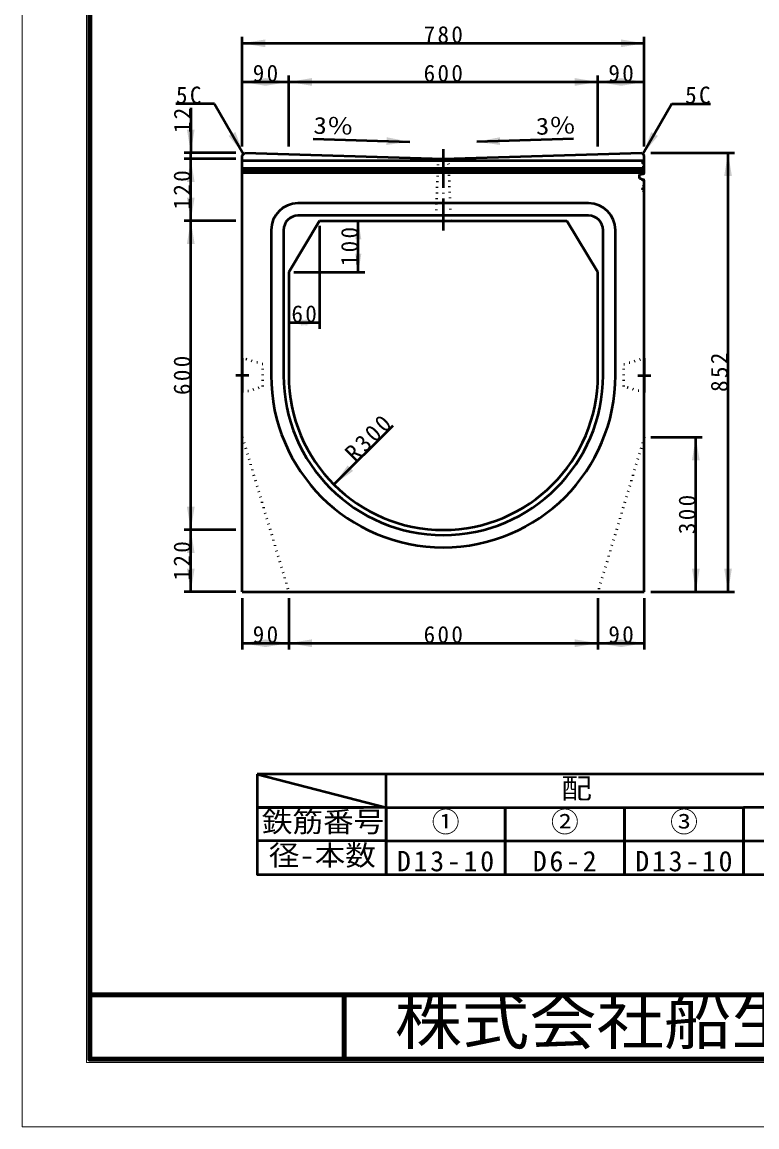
# Model space of a CAD drawing. Units: millimetres, scale not verified. Extents: x -2102 to 2102, y -1485 to 1485.
# Drawn here: x -2102 to -962, y -1485 to 231 of the extents above; entities that cross this region are included whole.
import ezdxf
from ezdxf.enums import TextEntityAlignment as Align

# ---------------------------------------------------------------- set-up
doc = ezdxf.new("R2010")
doc.units = ezdxf.units.MM
doc.header["$LTSCALE"] = 5
doc.header["$PDMODE"] = 32
doc.header["$PDSIZE"] = 2.5
doc.linetypes.add('DOTTED', pattern=[1.75, 0.25, -1.5])
doc.linetypes.add('LONG_DASHED_DOTTED', pattern=[15.25, 12, -1.5, 0.25, -1.5])
doc.layers.add('0-0_V-nasSTD', color=7, linetype='Continuous', lineweight=35)
doc.layers.add('0-2_0', color=7, linetype='Continuous', lineweight=35)
doc.styles.add('ＭＳ ゴシック', font='')
doc.styles.get('ＭＳ ゴシック').set_extended_font_data('MS Gothic')

msp = doc.modelspace()

# ---------------------------------------------------------------- linework, layer by layer
at = {"layer": '0-0_V-nasSTD', "lineweight": 50}
for p, q in [((-1737.5, -937), (-1537.5, -989)), ((-1352.5, -937), (-1537.5, -937)), ((-1167.5, -937), (-1352.5, -937)), ((-982.5, -937), (-1167.5, -937)), ((-797.5, -937), (-982.5, -937)), ((-1737.5, -989), (-1737.5, -1041)), ((-1537.5, -989), (-1352.5, -989)), ((-1352.5, -989), (-1167.5, -989)), ((-1167.5, -989), (-982.5, -989))]:
    msp.add_line(p, q, dxfattribs=at)
at = {"layer": '0-0_V-nasSTD', "lineweight": 100}
msp.add_line((-1602.5, -1280), (-1602.5, -1380), dxfattribs=at)
at = {"layer": '0-0_V-nasSTD', "lineweight": 18}
for points in [[(-2102.5, -1485), (-2102.5, 1485), (2102.5, 1485), (2102.5, -1485)], [(-2002.5, -1385), (-2002.5, 1385), (2002.5, 1385), (2002.5, -1385)]]:
    msp.add_lwpolyline(points, close=True, dxfattribs=at)
at = {"layer": '0-0_V-nasSTD', "lineweight": 100}
msp.add_lwpolyline([(-1997.5, 1380), (-1997.5, -1380), (1997.5, -1380), (1997.5, 1380)], close=True, dxfattribs=at)
at = {"layer": '0-0_V-nasSTD', "lineweight": 50}
for points in [[(-1737.5, -937), (-1737.5, -989), (-1572.5, -989)], [(-1537.5, -989), (-1537.5, -937), (-1737.5, -937)], [(-1537.5, -1041), (-1537.5, -989), (-1737.5, -989)], [(-1537.5, -989), (-1537.5, -1041), (-1352.5, -1041), (-1352.5, -989), (-1352.5, -1041), (-1167.5, -1041), (-1167.5, -989), (-1167.5, -1041), (-982.5, -1041), (-982.5, -989), (-982.5, -1041)], [(-982.5, -1041), (-797.5, -1041), (-797.5, -989), (-982.5, -989)], [(-1537.5, -1041), (-1537.5, -1093), (-1352.5, -1093), (-1352.5, -1041), (-1352.5, -1093), (-1167.5, -1093), (-1167.5, -1041), (-1167.5, -1093), (-982.5, -1093), (-982.5, -1041), (-982.5, -1093)], [(-982.5, -1093), (-797.5, -1093), (-797.5, -1041)]]:
    msp.add_lwpolyline(points, dxfattribs=at)
msp.add_lwpolyline([(-1737.5, -1041), (-1737.5, -1093), (-1537.5, -1093), (-1537.5, -1041)], close=True, dxfattribs=at)
at = {"layer": '0-0_V-nasSTD'}
for points in [[(-1760.671, 197.702), (-1724.671, 191.702), (-1724.671, 203.702)], [(-1172.671, 191.702), (-1172.671, 203.702), (-1136.671, 197.702)], [(-1760.671, 137.702), (-1724.671, 131.702), (-1724.671, 143.702)], [(-1724.671, 131.702), (-1724.671, 143.702), (-1688.671, 137.702)], [(-1688.671, 137.702), (-1652.671, 131.702), (-1652.671, 143.702)], [(-1244.671, 131.702), (-1244.671, 143.702), (-1208.671, 137.702)], [(-1208.671, 137.702), (-1172.671, 131.702), (-1172.671, 143.702)], [(-1172.671, 131.702), (-1172.671, 143.702), (-1136.671, 137.702)], [(-1846.671, 63.702), (-1840.671, 27.702), (-1834.671, 63.702)], [(-1781.868, 53.879), (-1771.475, 59.879), (-1758.671, 25.702)], [(-1536.911, 39.862), (-1536.537, 51.856), (-1500.741, 44.738)], [(-1396.602, 44.738), (-1360.806, 51.856), (-1360.432, 39.862)], [(-1138.671, 25.702), (-1125.868, 59.879), (-1115.475, 53.879)], [(-1846.671, -17.898), (-1840.671, 18.102), (-1834.671, -17.898)], [(-1012.671, -8.298), (-1006.671, 27.702), (-1000.671, -8.298)], [(-1846.671, -41.898), (-1840.671, -77.898), (-1834.671, -41.898)], [(-1846.671, -113.898), (-1840.671, -77.898), (-1834.671, -113.898)], [(-1585.471, -106.698), (-1580.671, -77.898), (-1575.871, -106.698)], [(-1585.471, -129.098), (-1580.671, -157.898), (-1575.871, -129.098)], [(-1688.671, -235.898), (-1659.871, -240.698), (-1659.871, -231.098)], [(-1669.471, -240.698), (-1669.471, -231.098), (-1640.671, -235.898)], [(-1062.671, -449.898), (-1056.671, -413.898), (-1050.671, -449.898)], [(-1618.377, -487.603), (-1597.164, -457.905), (-1588.679, -466.39)], [(-1846.671, -521.898), (-1840.671, -557.898), (-1834.671, -521.898)], [(-1846.671, -593.898), (-1840.671, -557.898), (-1834.671, -593.898)], [(-1846.671, -617.898), (-1840.671, -653.898), (-1834.671, -617.898)], [(-1062.671, -617.898), (-1056.671, -653.898), (-1050.671, -617.898)], [(-1012.671, -617.898), (-1006.671, -653.898), (-1000.671, -617.898)], [(-1760.671, -733.898), (-1724.671, -739.898), (-1724.671, -727.898)], [(-1724.671, -739.898), (-1724.671, -727.898), (-1688.671, -733.898)], [(-1688.671, -733.898), (-1652.671, -739.898), (-1652.671, -727.898)], [(-1244.671, -739.898), (-1244.671, -727.898), (-1208.671, -733.898)], [(-1208.671, -733.898), (-1172.671, -739.898), (-1172.671, -727.898)], [(-1172.671, -739.898), (-1172.671, -727.898), (-1136.671, -733.898)]]:
    msp.add_solid(points, dxfattribs=at)
at = {"layer": '0-2_0', "lineweight": 50}
for p, q in [((-1760.671, 37.702), (-1760.671, 207.702)), ((-1136.671, 37.702), (-1136.671, 207.702)), ((-1760.671, 197.702), (-1136.671, 197.702)), ((-1688.671, 37.702), (-1688.671, 147.702)), ((-1208.671, 37.702), (-1208.671, 147.702)), ((-1803.671, 103.645), (-1863.671, 103.645)), ((-1803.671, 103.645), (-1758.671, 25.702)), ((-1093.671, 103.645), (-1138.671, 25.702)), ((-1093.671, 103.645), (-1033.671, 103.645)), ((-1840.671, 97.702), (-1840.671, 27.702)), ((-1650.668, 49.411), (-1500.741, 44.738)), ((-1246.675, 49.411), (-1396.602, 44.738)), ((-1770.671, 27.702), (-1850.671, 27.702)), ((-1770.671, 18.102), (-1850.671, 18.102)), ((-1840.671, 18.102), (-1840.671, 27.702)), ((-1840.671, -77.898), (-1840.671, 18.102)), ((-1760.671, 23.702), (-1756.671, 27.702)), ((-1760.671, -653.898), (-1760.671, 23.702)), ((-1140.671, 27.702), (-1136.671, 23.702)), ((-1136.671, -4.286), (-1136.671, 23.702)), ((-1126.671, 27.702), (-996.671, 27.702)), ((-1006.671, -653.898), (-1006.671, 27.702)), ((-1760.671, 15.702), (-1136.671, 15.702)), ((-1760.671, 3.702), (-1136.671, 3.702)), ((-1760.671, -0.298), (-1136.671, -0.298)), ((-1760.671, -2.698), (-1136.671, -2.698)), ((-1143.871, -5.898), (-1136.671, -4.286)), ((-1143.871, -12.298), (-1143.871, -5.898)), ((-1143.871, -12.298), (-1143.871, -5.898)), ((-1136.671, -14.984), (-1143.871, -12.298)), ((-1136.671, -653.898), (-1136.671, -14.984)), ((-1223.071, -50.698), (-1674.271, -50.698)), ((-1770.671, -77.898), (-1850.671, -77.898)), ((-1640.671, -77.898), (-1688.671, -157.898)), ((-1223.071, -69.898), (-1674.271, -69.898)), ((-1640.671, -77.898), (-1256.671, -77.898)), ((-1580.671, -157.898), (-1580.671, -77.898)), ((-1256.671, -77.898), (-1208.671, -157.898)), ((-1715.871, -92.298), (-1715.871, -317.898)), ((-1696.671, -92.298), (-1696.671, -317.898)), ((-1640.671, -85.898), (-1640.671, -245.898)), ((-1200.671, -317.898), (-1200.671, -92.298)), ((-1181.471, -317.898), (-1181.471, -92.298)), ((-1688.671, -157.898), (-1688.671, -317.898)), ((-1680.671, -157.898), (-1570.671, -157.898)), ((-1208.671, -317.898), (-1208.671, -157.898)), ((-1688.671, -235.898), (-1640.671, -235.898)), ((-1760.671, -291.098), (-1760.671, -344.698)), ((-1136.671, -291.098), (-1136.671, -344.698)), ((-1618.377, -487.603), (-1526.453, -395.679)), ((-1126.671, -413.898), (-1046.671, -413.898)), ((-1056.671, -653.898), (-1056.671, -413.898)), ((-1770.671, -557.898), (-1850.671, -557.898)), ((-1770.671, -653.898), (-1850.671, -653.898)), ((-1760.671, -653.898), (-1136.671, -653.898)), ((-1760.671, -663.898), (-1760.671, -743.898)), ((-1688.671, -663.898), (-1688.671, -743.898)), ((-1208.671, -663.898), (-1208.671, -743.898)), ((-1136.671, -663.898), (-1136.671, -743.898)), ((-1126.671, -653.898), (-996.671, -653.898)), ((-1760.671, -733.898), (-1688.671, -733.898)), ((-1688.671, -733.898), (-1208.671, -733.898)), ((-1208.671, -733.898), (-1136.671, -733.898))]:
    msp.add_line(p, q, dxfattribs=at)
at = {"layer": '0-2_0', "linetype": 'DOTTED', "lineweight": 50}
for p, q in [((-1456.671, 18.352), (-1460.671, -77.898)), ((-1436.671, -77.898), (-1440.671, 18.352)), ((-1138.511, 15.702), (-1136.671, 17.542)), ((-1138.511, 15.702), (-1138.511, -4.698)), ((-1728.671, -300.698), (-1760.671, -291.098)), ((-1168.671, -300.698), (-1136.671, -291.098)), ((-1760.671, -413.898), (-1688.671, -653.898)), ((-1136.671, -413.898), (-1208.671, -653.898))]:
    msp.add_line(p, q, dxfattribs=at)
at = {"layer": '0-2_0', "linetype": 'LONG_DASHED_DOTTED', "lineweight": 50}
for p, q in [((-1448.671, 33.102), (-1448.671, -92.898)), ((-1750.639, -317.898), (-1770.655, -317.898)), ((-1146.704, -317.898), (-1126.687, -317.898))]:
    msp.add_line(p, q, dxfattribs=at)
at = {"layer": '0-2_0', "lineweight": 100}
msp.add_line((-1997.5, -1280), (1997.5, -1280), dxfattribs=at)
at = {"layer": '0-2_0', "lineweight": 50}
for points in [[(-1760.671, 137.702), (-1688.671, 137.702), (-1208.671, 137.702), (-1136.671, 137.702)], [(-1756.671, 27.702), (-1448.671, 18.102), (-1140.671, 27.702)], [(-1840.671, -653.898), (-1840.671, -557.898), (-1840.671, -77.898)]]:
    msp.add_lwpolyline(points, dxfattribs=at)
at = {"layer": '0-2_0', "linetype": 'DOTTED', "lineweight": 50}
for points in [[(-1138.511, -14.298), (-1138.511, -32.298), (-1136.671, -34.138)], [(-1760.671, -344.698), (-1728.671, -335.098), (-1728.671, -300.698)], [(-1136.671, -344.698), (-1168.671, -335.098), (-1168.671, -300.698)]]:
    msp.add_lwpolyline(points, dxfattribs=at)
at = {"layer": '0-2_0', "lineweight": 50}
for centre, radius, start, end in [((-1674.271, -92.298), 41.6, 90, 180), ((-1223.071, -92.298), 41.6, 0, 90), ((-1674.271, -92.298), 22.4, 90, 180), ((-1223.071, -92.298), 22.4, 0, 90), ((-1448.671, -317.898), 267.2, 180, 270), ((-1448.671, -317.898), 248, 180, 270), ((-1448.671, -317.898), 240, 180, 270), ((-1448.671, -317.898), 240, 270, 0), ((-1448.671, -317.898), 248, 270, 0), ((-1448.671, -317.898), 267.2, 270, 0)]:
    msp.add_arc(centre, radius, start, end, dxfattribs=at)
at = {"layer": '0-2_0'}
for p in [(-1138.511, 11.702), (-1138.511, -4.698), (-1138.511, -14.298), (-1138.511, -28.298)]:
    msp.add_point(p, dxfattribs=at)

# ---------------------------------------------------------------- texts
at = {"layer": '0-0_V-nasSTD', "style": 'ＭＳ ゴシック', "width": 1.15}
for rotation, p in [(358.215, (-1650.668, 49.411)), (1.785, (-1304.247, 47.616))]:
    msp.add_text('3％', height=26.39, rotation=rotation, dxfattribs=at).set_placement(p, align=Align.BOTTOM_LEFT)
at = {"layer": '0-0_V-nasSTD', "style": 'ＭＳ ゴシック', "width": 1.1}
for s, height, p in [('配\u3000\u3000\u3000\u3000\u3000\u3000\u3000\u3000\u3000\u3000筋', 31.67, (-1265.46, -984.6)), ('鉄筋番号', 31.67, (-1730.38, -1036.6)), ('径-本数', 31.67, (-1719.58, -1088.6)), ('株式会社船生コンクリート工業', 69.65, (-1524.221, -1377.45))]:
    msp.add_text(s, height=height, dxfattribs=at).set_placement(p, align=Align.BOTTOM_LEFT)
at = {"layer": '0-0_V-nasSTD', "style": 'ＭＳ ゴシック'}
for s, p in [('①', (-1466.6, -1036.6)), ('②', (-1281.6, -1036.6)), ('③', (-1096.6, -1036.6))]:
    msp.add_text(s, height=31.67, dxfattribs=at).set_placement(p, align=Align.BOTTOM_LEFT)
at = {"layer": '0-0_V-nasSTD', "attachment_point": 7, "style": 'ＭＳ ゴシック'}
for s, insert, char_height in [('\\T1.2;780', (-1479.271, 197.702), 26.39), ('\\T1.2;90', (-1744.471, 137.702), 26.39), ('\\T1.2;600', (-1479.271, 137.702), 26.39), ('\\T1.2;90', (-1192.471, 137.702), 26.39), ('\\T1.2;5C', (-1863.671, 103.645), 26.39), ('\\T1.2;5C', (-1073.271, 103.645), 26.39), ('\\T1.2;60', (-1684.471, -235.898), 26.39), ('\\T1.2;90', (-1744.471, -733.898), 26.39), ('\\T1.2;600', (-1479.271, -733.898), 26.39), ('\\T1.2;90', (-1192.471, -733.898), 26.39), ('\\T1.2;D13-10', (-1520.6, -1088.6), 31.67), ('\\T1.2;D6-2', (-1309.68, -1088.6), 31.67), ('\\T1.2;D13-10', (-1150.6, -1088.6), 31.67)]:
    msp.add_mtext(s, dxfattribs=dict(at, insert=insert, char_height=char_height))
at = {"layer": '0-0_V-nasSTD', "char_height": 26.39, "attachment_point": 7, "style": 'ＭＳ ゴシック'}
for s, insert, rotation in [('\\T1.2;12', (-1840.671, 58.102), 90), ('\\T1.2;120', (-1840.671, -60.498), 90), ('\\T1.2;100', (-1580.671, -148.498), 90), ('\\T1.2;600', (-1840.671, -348.498), 90), ('\\T1.2;852', (-1006.671, -343.698), 90), ('\\T1.2;R300', (-1585.002, -454.228), 45), ('\\T1.2;300', (-1056.671, -564.498), 90), ('\\T1.2;120', (-1840.671, -636.498), 90)]:
    msp.add_mtext(s, dxfattribs=dict(at, insert=insert, rotation=rotation))

doc.saveas('drawing.dxf')
